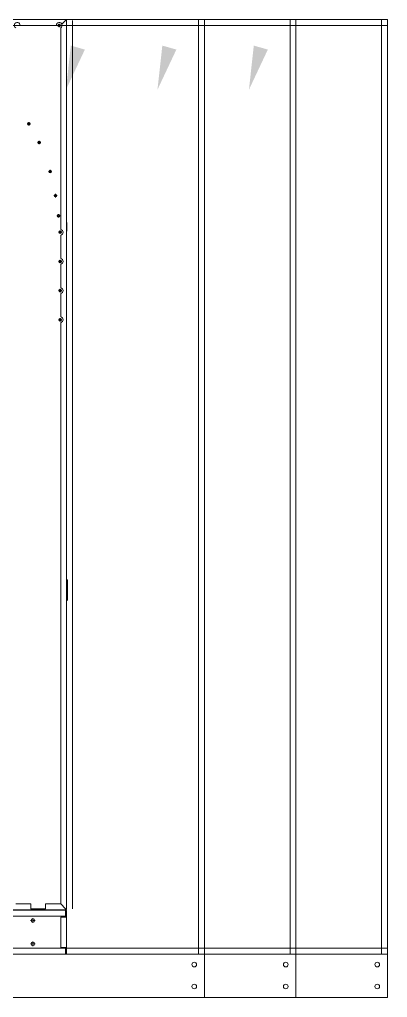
# Model space of a CAD drawing. Header units: millimetres. Extents: x -661502 to 32907, y -140885 to 22606.
# Drawn here: x -647636 to -646375, y -135158 to -131810 of the extents above; entities that cross this region are included whole.
import ezdxf

# ---------------------------------------------------------------- set-up
doc = ezdxf.new("R2010")
doc.units = ezdxf.units.MM
doc.linetypes.add('DASHDOT', pattern=[18.5, 12, -3, 0.5, -3])
doc.layers.add('냉각탑_dim', color=1, linetype='Continuous')

# ---------------------------------------------------------------- blocks, each defined once
blk = doc.blocks.new('1')
at = {"color": 7, "lineweight": 20}
for p, q in [((18989.6, 12593.8), (18801.8, 12593.8)), ((18992.7, 9548.9), (18992.7, 12590.7)), ((19012.7, 9548.9), (19012.7, 12590.7)), ((18957.7, 12573.8), (18833.7, 12573.8)), ((18972.7, 11875.5), (18972.7, 12565.1)), ((18994.3, 11869.3), (18994.3, 11896.2)), ((18972.7, 11775.5), (18972.7, 11855.9)), ((18972.7, 11675.5), (18972.7, 11755.9)), ((18972.7, 11575.5), (18972.7, 11655.9)), ((18972.7, 9565.8), (18972.7, 11555.9)), ((18992.8, 10674.4), (18992.8, 10605.8)), ((18996, 10662.6), (18996, 10617.6)), ((16599.5, 9545.4), (18992.7, 9545.4)), ((16600.2, 9543.8), (18989.2, 9543.8)), ((18801.8, 9545.8), (18989.6, 9545.8)), ((18818.7, 9565.8), (18870.7, 9565.8)), ((18870.7, 9548.9), (18920.7, 9548.9)), ((18920.7, 9565.8), (18972.7, 9565.8)), ((18972.7, 9565.8), (18989.6, 9548.9)), ((18989.6, 9548.9), (18972.7, 9565.8)), ((18989.2, 9523.8), (16600.2, 9523.8)), ((18972.7, 9417), (18972.7, 9520.6)), ((18992.7, 9520.6), (18992.7, 9417)), ((16600.2, 9413.8), (18989.2, 9413.8)), ((18989.2, 9393.8), (16600.2, 9393.8))]:
    blk.add_line(p, q, dxfattribs=at)
at = {"color": 7, "lineweight": 20, "ltscale": 0.45204}
blk.add_line((18976.9, 12577.9), (18989.6, 12590.7), dxfattribs=at)
blk.add_line((18976.9, 12577.9), (18989.6, 12590.7), dxfattribs=at)
at = {"color": 7, "lineweight": 20, "ltscale": 0.04}
for p, q in [((18989.6, 12593.8), (18989.6, 12592.2)), ((18991.1, 12593.8), (18991.1, 12592.2)), ((18992.7, 12592.2), (18991.1, 12592.2)), ((18992.7, 12590.7), (18991.1, 12590.7)), ((18992.7, 11869.3), (18994.3, 11869.3)), ((18989.6, 9545.8), (18989.6, 9547.4)), ((18992.7, 9548.9), (18991.1, 9548.9)), ((18992.7, 9547.4), (18991.1, 9547.4)), ((18991.1, 9545.8), (18991.1, 9547.4)), ((18992.7, 9545.4), (18992.7, 9543.8))]:
    blk.add_line(p, q, dxfattribs=at)
at = {"color": 7, "lineweight": 20, "ltscale": 0.0375}
for p, q in [((18991.1, 12593.8), (18989.6, 12593.8)), ((18989.6, 12592.2), (18991.1, 12592.2)), ((18991.1, 12592.2), (18991.1, 12590.7)), ((18992.7, 12590.7), (18992.7, 12592.2)), ((18989.6, 9548.9), (18991.1, 9548.9)), ((18991.1, 9547.4), (18989.6, 9547.4)), ((18989.6, 9545.8), (18991.1, 9545.8)), ((18991.1, 9548.9), (18991.1, 9547.4)), ((18992.7, 9547.4), (18992.7, 9548.9))]:
    blk.add_line(p, q, dxfattribs=at)
at = {"color": 7, "lineweight": 20, "ltscale": 0.0775}
for p, q in [((18989.6, 12590.7), (18989.6, 12593.8)), ((18989.6, 12590.7), (18992.7, 12590.7)), ((18989.6, 9548.9), (18989.6, 9545.8))]:
    blk.add_line(p, q, dxfattribs=at)
at = {"color": 0, "lineweight": 20}
for p, q in [((18991.1, 12593.8), (20092.7, 12593.8)), ((18992.7, 12592.2), (18992.7, 12593.8)), ((20072.7, 9393.8), (20072.7, 12593.8)), ((20092.7, 9393.8), (20092.7, 12593.8)), ((18992.7, 12573.8), (20092.7, 12573.8)), ((20092.7, 9413.8), (18992.7, 9413.8)), ((18992.7, 9393.8), (12392.7, 9393.8)), ((18992.7, 9393.8), (14092.7, 9393.8)), ((18992.7, 9393.8), (18992.7, 9397)), ((20092.7, 9393.8), (18992.7, 9393.8)), ((20092.7, 9245.4), (20092.7, 9393.8))]:
    blk.add_line(p, q, dxfattribs=at)
at = {"color": 7, "linetype": 'DASHDOT', "lineweight": 20, "ltscale": 0.292499}
for p, q in [((18961.9, 12573.8), (18973.6, 12573.8)), ((18857.6, 12237), (18869.3, 12237)), ((18863.4, 12242.8), (18863.4, 12231.1)), ((18893.4, 12172.8), (18905.1, 12172.8)), ((18899.2, 12178.6), (18899.2, 12166.9)), ((18931.2, 12073.2), (18942.9, 12073.2)), ((18937.1, 12079.1), (18937.1, 12067.4)), ((18948.7, 11990.8), (18960.4, 11990.8)), ((18959.3, 11921.6), (18971, 11921.6)), ((18964.9, 11865.7), (18976.6, 11865.7)), ((18970.7, 11871.5), (18970.7, 11859.8)), ((18964.9, 11765.7), (18976.6, 11765.7)), ((18970.7, 11771.5), (18970.7, 11759.8)), ((18964.9, 11665.7), (18976.6, 11665.7)), ((18970.7, 11671.5), (18970.7, 11659.8)), ((18964.9, 11565.7), (18976.6, 11565.7)), ((18970.7, 11571.5), (18970.7, 11559.8))]:
    blk.add_line(p, q, dxfattribs=at)
at = {"color": 7, "linetype": 'DASHDOT', "lineweight": 20, "ltscale": 0.292505}
for p, q in [((18967.7, 12579.6), (18967.7, 12567.9)), ((18954.6, 11996.6), (18954.6, 11984.9)), ((18965.2, 11927.5), (18965.2, 11915.8))]:
    blk.add_line(p, q, dxfattribs=at)
at = {"color": 7, "lineweight": 20, "ltscale": 0.002451}
for p, q in [((18992.7, 10677.6), (18992.8, 10677.6)), ((18992.8, 10602.6), (18992.7, 10602.6))]:
    blk.add_line(p, q, dxfattribs=at)
at = {"color": 7, "lineweight": 20, "ltscale": 0.002492}
for p, q in [((18992.7, 10674.4), (18992.8, 10674.4)), ((18992.8, 10605.8), (18992.7, 10605.8))]:
    blk.add_line(p, q, dxfattribs=at)
at = {"color": 7, "lineweight": 20, "ltscale": 0.01}
for p, q in [((18992.8, 10677.2), (18992.8, 10677.6)), ((18995.6, 10674.4), (18996, 10674.4)), ((18992.8, 10603), (18992.8, 10602.6)), ((18995.6, 10605.8), (18996, 10605.8))]:
    blk.add_line(p, q, dxfattribs=at)
at = {"color": 7, "lineweight": 20, "ltscale": 0.08}
for p, q in [((18996, 10662.6), (18992.8, 10662.6)), ((18996, 10617.6), (18992.8, 10617.6)), ((18992.7, 9540.6), (18989.5, 9540.6)), ((18992.7, 9539.7), (18989.5, 9539.7)), ((18992.7, 9417), (18989.5, 9417)), ((18992.7, 9397.9), (18989.5, 9397.9)), ((18992.7, 9397), (18989.5, 9397))]:
    blk.add_line(p, q, dxfattribs=at)
at = {"color": 7, "lineweight": 20, "ltscale": 0.04835}
blk.add_line((18996, 10674.4), (18996, 10672.5), dxfattribs=at)
at = {"color": 7, "lineweight": 20, "ltscale": 0.245}
for p, q in [((18996, 10662.6), (18996, 10672.4)), ((18996, 10617.6), (18996, 10607.8))]:
    blk.add_line(p, q, dxfattribs=at)
at = {"color": 7, "lineweight": 20, "ltscale": 0.048372}
blk.add_line((18996, 10607.7), (18996, 10605.8), dxfattribs=at)
at = {"color": 7, "lineweight": 20, "ltscale": 0.4225}
for p, q in [((18870.7, 9548.9), (18870.7, 9565.8)), ((18920.7, 9548.9), (18920.7, 9565.8))]:
    blk.add_line(p, q, dxfattribs=at)
at = {"color": 7, "lineweight": 20, "ltscale": 0.010007}
blk.add_line((18893.7, 9545.4), (18893.7, 9545.8), dxfattribs=at)
at = {"color": 7, "lineweight": 20, "ltscale": 0.087499}
blk.add_line((18989.2, 9543.8), (18992.7, 9543.8), dxfattribs=at)
at = {"color": 7, "lineweight": 20, "ltscale": 0.13}
for p, q in [((18989.2, 9543.8), (18989.2, 9538.6)), ((18987.5, 9520.6), (18992.7, 9520.6)), ((18987.5, 9417), (18992.7, 9417)), ((18989.2, 9393.8), (18989.2, 9399))]:
    blk.add_line(p, q, dxfattribs=at)
at = {"color": 7, "linetype": 'DASHDOT', "lineweight": 20, "ltscale": 0.39}
for p, q in [((18877.2, 9516.6), (18877.2, 9501)), ((18877.2, 9436.6), (18877.2, 9421))]:
    blk.add_line(p, q, dxfattribs=at)
at = {"color": 7, "lineweight": 20, "ltscale": 0.37}
for p, q in [((18972.7, 9520.6), (18987.5, 9520.6)), ((18989.2, 9538.6), (18989.2, 9523.8)), ((18987.5, 9417), (18972.7, 9417)), ((18989.2, 9413.8), (18989.2, 9399))]:
    blk.add_line(p, q, dxfattribs=at)
at = {"color": 7, "lineweight": 20, "ltscale": 0.007482}
for p, q in [((18989.2, 9540.6), (18989.5, 9540.6)), ((18989.2, 9397), (18989.5, 9397))]:
    blk.add_line(p, q, dxfattribs=at)
at = {"color": 7, "lineweight": 20, "ltscale": 0.0225}
for p, q in [((18989.5, 9539.7), (18989.5, 9540.6)), ((18992.7, 9539.7), (18992.7, 9540.6)), ((18989.5, 9397.9), (18989.5, 9397)), ((18992.7, 9397.9), (18992.7, 9397))]:
    blk.add_line(p, q, dxfattribs=at)
at = {"color": 7, "lineweight": 20, "ltscale": 0.4775}
for p, q in [((18989.5, 9520.6), (18989.5, 9539.7)), ((18992.7, 9539.7), (18992.7, 9520.6)), ((18989.5, 9397.9), (18989.5, 9417)), ((18992.7, 9417), (18992.7, 9397.9))]:
    blk.add_line(p, q, dxfattribs=at)
at = {"color": 7, "lineweight": 20, "ltscale": 0.01003}
blk.add_line((18992.7, 9520.6), (18992.3, 9520.6), dxfattribs=at)
at = {"color": 7, "linetype": 'DASHDOT', "lineweight": 20, "ltscale": 0.389996}
for p, q in [((18869.4, 9508.8), (18885, 9508.8)), ((18869.4, 9428.8), (18885, 9428.8))]:
    blk.add_line(p, q, dxfattribs=at)
at = {"lineweight": 5}
blk.add_line((12392.7, 9245.4), (20092.7, 9245.4), dxfattribs=at)
at = {"color": 7, "lineweight": 20}
for centre, radius in [((18967.7, 12573.8), 4.5), ((18967.7, 12573.8), 3), ((18863.4, 12237), 4.5), ((18863.4, 12237), 3), ((18899.2, 12172.8), 4.5), ((18899.2, 12172.8), 3), ((18937.1, 12073.2), 4.5), ((18937.1, 12073.2), 3), ((18954.6, 11990.8), 4.5), ((18954.6, 11990.8), 3), ((18965.2, 11921.6), 4.5), ((18965.2, 11921.6), 3), ((18970.7, 11865.7), 4.5), ((18970.7, 11865.7), 3), ((18970.7, 11765.7), 4.5), ((18970.7, 11765.7), 3), ((18970.7, 11665.7), 4.5), ((18970.7, 11665.7), 3), ((18970.7, 11565.7), 4.5), ((18970.7, 11565.7), 3), ((18877.2, 9508.8), 6), ((18877.2, 9428.8), 6)]:
    blk.add_circle(centre, radius, dxfattribs=at)
at = {"lineweight": 20}
for centre in [(20057.7, 9357.9), (20057.7, 9282.9)]:
    blk.add_circle(centre, 8, dxfattribs=at)
at = {"color": 7, "lineweight": 20}
for centre, radius, start, end in [((18989.6, 12590.7), 1.5, 0, 90), ((18989.6, 12590.7), 3.1, 28.9393, 61.0608), ((18823.7, 12573.8), 10, 0, 240), ((18967.7, 12573.8), 10, 300, 180), ((18991.2, 11896.2), 3.1, 0, 61.0609), ((18970.7, 11865.7), 10, 281.5371, 78.4629), ((18970.7, 11765.7), 10, 281.5371, 78.4629), ((18970.7, 11665.7), 10, 281.5371, 78.4629), ((18970.7, 11565.7), 10, 281.5371, 78.4629), ((18990.8, 10672.4), 5.2, 0, 68.5651), ((18990.8, 10607.8), 5.2, 291.4349, 0), ((18987.5, 9538.6), 5.2, 22.62, 70.9179), ((18844.9, 9399), 5.2, 269.7376, 270), ((18909.5, 9399), 5.2, 270, 270.2624)]:
    blk.add_arc(centre, radius, start, end, dxfattribs=at)
at = {"layer": '냉각탑_dim', "lineweight": -3}
blk.add_solid([(19682.7, 12491.1), (19617.9, 12353.5), (19634.6, 12504.6)], dxfattribs=at)

msp = doc.modelspace()

# ---------------------------------------------------------------- block references
at = {"lineweight": 5}
for p in [(-667094.5, -144403.9), (-666780.9, -144403.9), (-666467.4, -144403.9)]:
    msp.add_blockref('1', p, dxfattribs=at)

doc.saveas('drawing.dxf')
